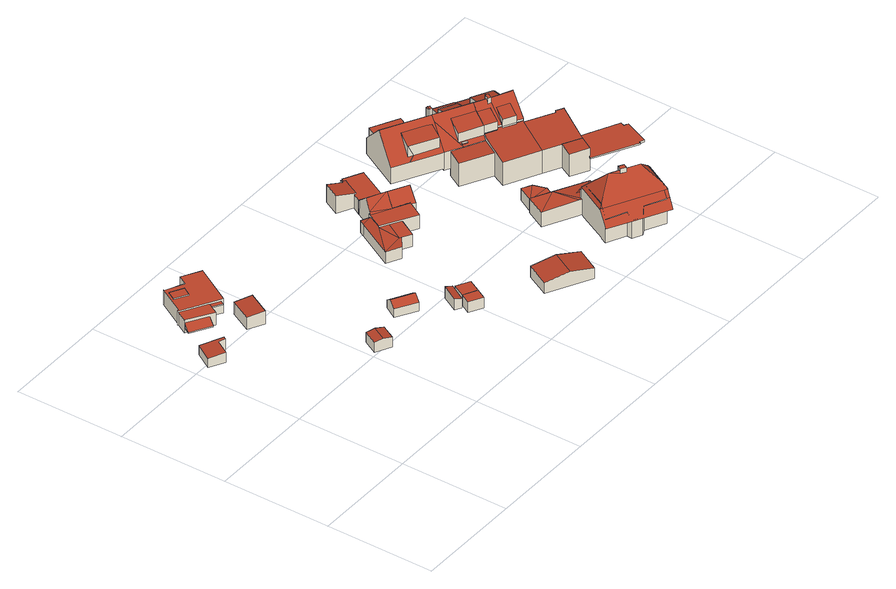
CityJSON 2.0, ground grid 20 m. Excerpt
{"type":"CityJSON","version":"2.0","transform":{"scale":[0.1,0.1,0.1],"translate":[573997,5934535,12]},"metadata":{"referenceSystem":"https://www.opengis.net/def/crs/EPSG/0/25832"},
"CityObjects":{
"building1":{"type":"Building","attributes":{"Grundfläche 2D":"12.012393","Grundhöhe NN":"14.081"},"geometry":[{"type":"Solid","lod":"3","boundaries":[[[[0,1,2,3,4,5,6]],[[3,2,7,8]],[[4,3,8,9]],[[5,4,9,10]],[[6,5,10,11]],[[0,6,11,12]],[[2,1,0,12,13,7]],[[13,12,11,10,9,8,7]]]],"semantics":{"surfaces":[{"type":"RoofSurface"},{"type":"WallSurface"},{"type":"GroundSurface"}],"values":[[0,1,1,1,1,1,1,2]]}}]},
"building2":{"type":"Building","attributes":{"Grundfläche 2D":"66.353550","Grundhöhe NN":"14.022"},"children":["building2-1","building2-2","building2-3"],"geometry":[{"type":"Solid","lod":"3","boundaries":[[[[14,15,16,17,18,19,20,21,22,23,24]],[[25,26,27,28,29,30]],[[28,27,31,32]],[[28,32,33,34,30,29]],[[35,26,25,30,34,36]],[[14,24,37,38]],[[39,16,15,14,38,40]],[[17,16,39,41]],[[18,17,41,42]],[[19,18,42,43]],[[35,36,44,45,22,21,20,19,43,31,27,26]],[[23,22,45,46]],[[24,23,46,37]],[[37,46,45,44,36,34,33,32,31,43,42,41,39,40,38]]]],"semantics":{"surfaces":[{"type":"RoofSurface"},{"type":"WallSurface"},{"type":"GroundSurface"}],"values":[[0,0,1,1,1,1,1,1,1,1,1,1,1,2]]}}]},
"building2-1":{"type":"BuildingInstallation","parents":["building2"],"geometry":[{"type":"MultiSurface","lod":"3","boundaries":[[[47,48,49,50]],[[50,49,51,52]],[[52,53,47,50]],[[53,54,48,47]],[[49,48,54,51]]],"semantics":{"surfaces":[{"type":"RoofSurface"},{"type":"WallSurface"}],"values":[0,1,1,1,1]}}]},
"building2-2":{"type":"BuildingInstallation","parents":["building2"],"geometry":[{"type":"MultiSurface","lod":"3","boundaries":[[[55,26,25,56]],[[57,35,26,55]],[[58,59,56,25]],[[59,57,55,56]],[[35,58,25,26]],[[35,57,59,58]]],"semantics":{"surfaces":[{"type":"RoofSurface"},{"type":"WallSurface"},{"type":"OuterCeilingSurface"}],"values":[0,1,1,1,1,2]}}]},
"building2-3":{"type":"BuildingInstallation","parents":["building2"],"geometry":[{"type":"MultiSurface","lod":"3","boundaries":[[[60,61,62,63]],[[64,65,63,62]],[[65,66,60,63]],[[66,67,61,60]],[[67,64,62,61]],[[67,66,65,64]]],"semantics":{"surfaces":[{"type":"RoofSurface"},{"type":"WallSurface"},{"type":"OuterCeilingSurface"}],"values":[0,1,1,1,1,2]}}]},
"building3":{"type":"Building","attributes":{"Grundfläche 2D":"9.233924","Grundhöhe NN":"14.309"},"geometry":[{"type":"Solid","lod":"3","boundaries":[[[[68,69,70,71]],[[72,68,71,73]],[[73,71,70,74,75]],[[72,73,75,76]],[[69,68,72,76,77]],[[70,69,77,74]],[[75,74,77,76]]]],"semantics":{"surfaces":[{"type":"RoofSurface"},{"type":"WallSurface"},{"type":"GroundSurface"}],"values":[[0,0,1,1,1,1,2]]}}]},
"building4":{"type":"Building","attributes":{"Grundfläche 2D":"14.308230","Grundhöhe NN":"14.022"},"geometry":[{"type":"Solid","lod":"3","boundaries":[[[[78,79,80,81]],[[82,83,81,80]],[[83,84,78,81]],[[84,85,79,78]],[[85,82,80,79]],[[85,84,83,82]]]],"semantics":{"surfaces":[{"type":"RoofSurface"},{"type":"WallSurface"},{"type":"GroundSurface"}],"values":[[0,1,1,1,1,2]]}}]},
"building5":{"type":"Building","attributes":{"Grundfläche 2D":"12.268278","Grundhöhe NN":"14.025"},"geometry":[{"type":"Solid","lod":"3","boundaries":[[[[86,87,88,89]],[[90,87,86,91]],[[89,88,92,93]],[[91,86,89,93,94]],[[90,91,94,95]],[[92,88,87,90,95]],[[93,92,95,94]]]],"semantics":{"surfaces":[{"type":"RoofSurface"},{"type":"WallSurface"},{"type":"GroundSurface"}],"values":[[0,0,1,1,1,1,2]]}}]},
"building6":{"type":"Building","attributes":{"Grundfläche 2D":"4.742850","Grundhöhe NN":"14.105"},"geometry":[{"type":"Solid","lod":"3","boundaries":[[[[96,97,98,99]],[[100,101,99,98]],[[101,102,96,99]],[[102,103,97,96]],[[103,100,98,97]],[[103,102,101,100]]]],"semantics":{"surfaces":[{"type":"RoofSurface"},{"type":"WallSurface"},{"type":"GroundSurface"}],"values":[[0,1,1,1,1,2]]}}]},
"building7":{"type":"Building","attributes":{"Grundfläche 2D":"5.697246","Grundhöhe NN":"14.117"},"geometry":[{"type":"Solid","lod":"3","boundaries":[[[[104,105,106,107]],[[108,109,107,106]],[[109,110,104,107]],[[110,111,105,104]],[[111,108,106,105]],[[111,110,109,108]]]],"semantics":{"surfaces":[{"type":"RoofSurface"},{"type":"WallSurface"},{"type":"GroundSurface"}],"values":[[0,1,1,1,1,2]]}}]},
"building8":{"type":"Building","attributes":{"Grundfläche 2D":"7.141970","Grundhöhe NN":"14.073"},"geometry":[{"type":"Solid","lod":"3","boundaries":[[[[106,112,113,107]],[[114,109,107,113]],[[109,108,106,107]],[[108,115,112,106]],[[115,114,113,112]],[[115,108,109,114]]]],"semantics":{"surfaces":[{"type":"RoofSurface"},{"type":"WallSurface"},{"type":"GroundSurface"}],"values":[[0,1,1,1,1,2]]}}]},
"building9":{"type":"Building","attributes":{"Grundfläche 2D":"42.082080","Grundhöhe NN":"13.724"},"geometry":[{"type":"Solid","lod":"3","boundaries":[[[[116,117,118,119]],[[120,117,116,121]],[[119,118,122,123]],[[121,116,119,123,124]],[[120,121,124,125]],[[122,118,117,120,125]],[[124,123,122,125]]]],"semantics":{"surfaces":[{"type":"RoofSurface"},{"type":"WallSurface"},{"type":"GroundSurface"}],"values":[[0,0,1,1,1,1,2]]}}]},
"building10":{"type":"Building","attributes":{"Grundfläche 2D":"73.653320","Grundhöhe NN":"13.858"},"geometry":[{"type":"Solid","lod":"3","boundaries":[[[[126,127,128]],[[129,127,126]],[[130,128,131]],[[132,128,130]],[[126,128,132]],[[133,134,135,127,129,136,137,138]],[[139,140,141,142]],[[143,144,145,140]],[[146,140,139]],[[143,140,146]],[[147,143,146,148]],[[147,148,149]],[[128,127,150,151,131]],[[130,131,151,152]],[[129,126,132,130,152,153,136]],[[135,154,150,127]],[[137,136,153,155]],[[146,138,137,155,156,148]],[[142,157,158,133,138,146,139]],[[135,134,133,158,159,154]],[[160,141,140,145,161]],[[142,141,160,157]],[[149,148,156,162]],[[147,149,162,163]],[[143,147,163,164]],[[145,144,165,161]],[[144,143,164,165]],[[152,151,150,154,159,158,157,160,161,165,164,163,162,156,155,153]]]],"semantics":{"surfaces":[{"type":"RoofSurface"},{"type":"WallSurface"},{"type":"GroundSurface"}],"values":[[0,0,0,0,0,0,0,0,0,0,0,0,1,1,1,1,1,1,1,1,1,1,1,1,1,1,1,2]]}}]},
"building11":{"type":"Building","attributes":{"Grundfläche 2D":"34.516701","Grundhöhe NN":"13.971"},"geometry":[{"type":"Solid","lod":"3","boundaries":[[[[166,167,168,169,170,171,172,173]],[[174,175,176,177,178,179,180,181,182,183,184]],[[173,172,185,186]],[[166,173,186,187]],[[181,168,167,166,187,188,182]],[[169,168,181,180,170]],[[170,180,179,171]],[[171,179,189,185,172]],[[179,178,190,189]],[[177,176,191,192]],[[183,182,188,193]],[[194,174,184,183,193,195]],[[175,174,194,196]],[[176,175,196,191]],[[178,177,192,190]],[[192,191,196,194,195,193,188,187,186,185,189,190]]]],"semantics":{"surfaces":[{"type":"RoofSurface"},{"type":"WallSurface"},{"type":"GroundSurface"}],"values":[[0,0,1,1,1,1,1,1,1,1,1,1,1,1,1,2]]}}]},
"building12":{"type":"Building","attributes":{"Grundfläche 2D":"16.593232","Grundhöhe NN":"13.925"},"geometry":[{"type":"Solid","lod":"3","boundaries":[[[[197,198,128,199,200,201]],[[202,128,198,203]],[[200,199,150,154]],[[201,200,154,159]],[[197,201,159,204]],[[203,198,197,204,205]],[[202,203,205,151]],[[150,199,128,202,151]],[[205,204,159,154,150,151]]]],"semantics":{"surfaces":[{"type":"RoofSurface"},{"type":"WallSurface"},{"type":"GroundSurface"}],"values":[[0,0,1,1,1,1,1,1,2]]}}]},
"building13":{"type":"Building","attributes":{"Grundfläche 2D":"53.488132","Grundhöhe NN":"13.594"},"geometry":[{"type":"Solid","lod":"3","boundaries":[[[[206,207,208]],[[209,207,206]],[[210,207,209]],[[211,212,213]],[[214,215,211]],[[215,216,211]],[[216,212,211]],[[217,218,216]],[[218,212,216]],[[206,208,219,220]],[[209,206,220,221]],[[210,209,221,222]],[[207,210,222,223]],[[211,213,224,225]],[[214,211,225,226]],[[215,214,226,227]],[[207,223,228,217,216,215,227,219,208]],[[218,217,228,229]],[[213,212,218,229,230,224]],[[226,225,224,230,229,228,223,222,221,220,219,227]]]],"semantics":{"surfaces":[{"type":"RoofSurface"},{"type":"WallSurface"},{"type":"GroundSurface"}],"values":[[0,0,0,0,0,0,0,0,0,1,1,1,1,1,1,1,1,1,1,2]]}}]},
"building14":{"type":"Building","attributes":{"Grundfläche 2D":"95.822888","Grundhöhe NN":"13.565"},"children":["building14-1"],"geometry":[{"type":"Solid","lod":"3","boundaries":[[[[231,232,233,234,235]],[[236,237,238,239,240,241,242,243,244,233,232,231]],[[241,240,239,238,245,246,247,248]],[[244,234,233]],[[243,242,249,250,244]],[[251,252,253,254,231,235,234,244,250,249,255,256],[257,258,257,250]],[[257,258,257,250]],[[256,255,259,260,261,252,251]],[[231,254,253,237,236]],[[262,263,264,265]],[[266,262,265,267]],[[268,269,270,271,272,273,274,256,258,257,250,243,275,276,240,266,267,277]],[[278,256,274,279]],[[280,278,279,225]],[[281,282,283,284,285,239,286,287,236,254,288,251,289,280,225,224]],[[290,285,284,291]],[[292,290,291,293]],[[263,292,293,264]],[[293,291,284,283,282,281,224,225,279,274,273,272,271,270,269,268,277,267,265,264]],[[292,263,262,266,240,241,248,247,246,245,238,239,285,290]],[[239,238,237,236,287,286]],[[241,240,276,275,243,242]],[[250,249,242,243]],[[257,258,256,255,249,250]],[[251,252,261,260,259,255,256,278,280,289]],[[252,251,288,254,253]],[[253,254,236,237]]]],"semantics":{"surfaces":[{"type":"RoofSurface"},{"type":"WallSurface"},{"type":"GroundSurface"}],"values":[[0,0,0,0,0,0,0,0,0,1,1,1,1,1,1,1,1,1,2,0,0,0,0,0,0,0,0]]}}]},
"building14-1":{"type":"BuildingInstallation","parents":["building14"],"geometry":[{"type":"MultiSurface","lod":"3","boundaries":[[[294,295,296,297,298,299]],[[235,300,296,295,301]],[[302,297,296,300,232]],[[234,299,298,297,302,233]],[[294,299,234,303]],[[301,295,294,303]]],"semantics":{"surfaces":[{"type":"RoofSurface"},{"type":"WallSurface"}],"values":[0,1,1,1,1,1]}}]},
"building15":{"type":"Building","attributes":{"Grundfläche 2D":"93.434913","Grundhöhe NN":"13.809"},"children":["building15-1","building15-2","building15-3"],"geometry":[{"type":"Solid","lod":"3","boundaries":[[[[304,305,306,307,308]],[[309,310,311,312,313,314,315],[316,317,304,308,307,318,316,311]],[[319,320,309,315,321,322,323,324,325,326,327]],[[325,324,328]],[[329,330,328,331,332,327]],[[318,307,306]],[[305,304,317]],[[305,317,316]],[[306,305,316,318]],[[327,332,333,334,319]],[[331,328,324,335,336]],[[332,331,336,333]],[[320,319,334,337]],[[310,309,320,337,338]],[[339,340,313,312,311,310,338,341]],[[323,322,321,315,314,313,340,342]],[[324,323,342,335]],[[330,325,328]],[[325,330,329,326]],[[329,327,326]],[[342,340,339,341,338,337,334,333,336,335]]]],"semantics":{"surfaces":[{"type":"RoofSurface"},{"type":"WallSurface"},{"type":"GroundSurface"}],"values":[[0,0,0,0,0,1,1,1,1,1,1,1,1,1,1,1,1,1,1,1,2]]}}]},
"building15-1":{"type":"BuildingInstallation","parents":["building15"],"geometry":[{"type":"MultiSurface","lod":"3","boundaries":[[[343,344,345,346]],[[343,346,347,348]],[[346,345,349,347]],[[344,343,348,350]],[[345,344,350,349]]],"semantics":{"surfaces":[{"type":"RoofSurface"},{"type":"WallSurface"}],"values":[0,1,1,1,1]}}]},
"building15-2":{"type":"BuildingInstallation","parents":["building15"],"geometry":[{"type":"MultiSurface","lod":"3","boundaries":[[[351,352,353,354]],[[321,322,354,353]],[[322,355,351,354]],[[352,351,355,356]],[[356,321,353,352]]],"semantics":{"surfaces":[{"type":"RoofSurface"},{"type":"WallSurface"}],"values":[0,1,1,1,1]}}]},
"building15-3":{"type":"BuildingInstallation","parents":["building15"],"geometry":[{"type":"MultiSurface","lod":"3","boundaries":[[[357,358,359,360]],[[360,359,361,362]],[[362,363,357,360]],[[363,364,358,357]],[[359,358,364,361]]],"semantics":{"surfaces":[{"type":"RoofSurface"},{"type":"WallSurface"}],"values":[0,1,1,1,1]}}]},
"building16":{"type":"Building","attributes":{"Grundfläche 2D":"73.148358","Grundhöhe NN":"13.524"},"children":["building16-1","building16-2","building16-3"],"geometry":[{"type":"MultiSurface","lod":"3","boundaries":[[[365,366,367,368]],[[369,370,371,372,373]],[[374,314,313]],[[375,376,377,378,374],[379,380,381,382,383,384]],[[373,385,386,315,314,378,370,369]],[[374,378,314]],[[387,388,389,321,315,386,390,391]],[[390,392,393,394,323,388,387,391]],[[395,396,365,368]],[[396,394,393,366,365]],[[367,366,393,392]],[[392,395,368,367]],[[373,372,376]],[[371,370,378]],[[378,377,376,372,371]],[[375,374,313,397,398]],[[385,373,376,375,398,399,400,401,395,392,390,386]],[[396,395,401,402]],[[394,396,402,403]],[[323,394,403,404]],[[313,314,315,321,389,388,323,404,397]],[[400,399,398,397,404,403,402,401]]],"semantics":{"surfaces":[{"type":"RoofSurface"},{"type":"WallSurface"},{"type":"GroundSurface"}],"values":[0,0,0,0,0,0,0,0,1,1,1,1,1,1,1,1,1,1,1,1,1,2]}}]},
"building16-1":{"type":"BuildingInstallation","parents":["building16"],"geometry":[{"type":"MultiSurface","lod":"3","boundaries":[[[405,384,382,406]],[[406,382,381]],[[379,405,406,381,380]],[[384,405,379]],[[382,384,383]]],"semantics":{"surfaces":[{"type":"RoofSurface"},{"type":"WallSurface"}],"values":[0,1,1,1,1]}}]},
"building16-2":{"type":"BuildingInstallation","parents":["building16"],"geometry":[{"type":"MultiSurface","lod":"3","boundaries":[[[407,408,409,410,411,412,413,414,415]],[[416,387,417,408,407,415]],[[410,418,391,419,413,412,411]],[[415,414,413,419,393,416]]],"semantics":{"surfaces":[{"type":"RoofSurface"},{"type":"WallSurface"}],"values":[0,1,1,1]}}]},
"building16-3":{"type":"BuildingInstallation","parents":["building16"],"geometry":[{"type":"MultiSurface","lod":"3","boundaries":[[[354,353,420,421,422]],[[420,353,321,423]],[[424,422,421,420,423,425]],[[354,422,424,389]],[[353,354,389,321]]],"semantics":{"surfaces":[{"type":"RoofSurface"},{"type":"WallSurface"}],"values":[0,1,1,1,1]}}]},
"building17":{"type":"Building","attributes":{"Grundfläche 2D":"122.620163","Grundhöhe NN":"12.146"},"children":["building17-1"],"geometry":[{"type":"Solid","lod":"3","boundaries":[[[[426,427,428,429,430,431,432,433,434,435,436,437,438]],[[439,440,431,430,441,442,443,444]],[[445,446,447,448,449,450]],[[451,452,453,454]],[[451,442,441,452]],[[452,441,455,456,453]],[[457,454,453,456,458,459]],[[460,442,451,454,457,459,458,461,462]],[[433,432,463,464]],[[434,433,464,465]],[[435,434,465,466]],[[436,435,466,467]],[[437,436,467,468]],[[438,437,468,469]],[[426,438,469,470]],[[446,471,472,429,428,427,426,470,473,448,447]],[[430,429,472,474]],[[432,431,475,463]],[[430,474,455,441]],[[461,462,460,442,460,462]],[[443,442,460,462,461,476,444]],[[439,444,476,477]],[[440,439,477,478]],[[440,478,475,431]],[[450,449,448,473,479]],[[445,450,479,480]],[[446,445,480,471]],[[466,465,464,463,475,478,477,476,461,458,456,455,474,472,471,480,479,473,470,469,468,467]]]],"semantics":{"surfaces":[{"type":"RoofSurface"},{"type":"WallSurface"},{"type":"GroundSurface"}],"values":[[0,0,0,0,1,1,1,1,1,1,1,1,1,1,1,1,1,1,1,1,1,1,1,1,1,1,1,2]]}}]},
"building17-1":{"type":"BuildingInstallation","parents":["building17"],"geometry":[{"type":"MultiSurface","lod":"3","boundaries":[[[481,482,483,460,457,484,485,486,487,488,489,490]],[[483,491,462,460]],[[460,462,459,457]],[[457,459,492,484]],[[485,484,492,493]],[[486,485,493,494]],[[487,486,494,495]],[[488,487,495,496]],[[489,488,496,497]],[[481,490,489,497,498]],[[499,482,481,498,500]],[[482,499,500,491,483]],[[462,491,500,498,497,496,495,494,493,492,459]]],"semantics":{"surfaces":[{"type":"RoofSurface"},{"type":"WallSurface"},{"type":"OuterCeilingSurface"}],"values":[0,1,1,1,1,1,1,1,1,1,1,1,2]}}]},
"building18":{"type":"Building","attributes":{"Grundfläche 2D":"72.725205","Grundhöhe NN":"13.483"},"children":["building18-1","building18-2","building18-3"],"geometry":[{"type":"Solid","lod":"3","boundaries":[[[[501,502,503,504,505,506,507,508,509,510,511]],[[512,513,390,514,515,516,517,518,519,520,521,522,523]],[[524,505,504,525,514,390,386,526,527,506]],[[506,527,528,520,519,529,507]],[[505,524,506]],[[530,531,532,533,528,527,534]],[[535,536,537,538,534,527,526,386]],[[501,511,516,515,514,525,504,503,502]],[[518,517,510,509,508,507,529,519]],[[517,516,511,510]],[[399,539,536,535,386,390,513,512,523,401,400]],[[537,536,539,540]],[[538,537,540,541]],[[534,538,541,542]],[[530,534,542,543]],[[531,530,543,544]],[[532,531,544,545]],[[533,532,545,546]],[[547,522,521,520,528,533,546,548]],[[523,522,547,401]],[[539,399,400,401,547,548,546,545,544,543,542,541,540]]]],"semantics":{"surfaces":[{"type":"RoofSurface"},{"type":"WallSurface"},{"type":"GroundSurface"}],"values":[[0,0,0,0,0,0,0,1,1,1,1,1,1,1,1,1,1,1,1,1,2]]}}]},
"building18-1":{"type":"BuildingInstallation","parents":["building18"],"geometry":[{"type":"MultiSurface","lod":"3","boundaries":[[[372,549,550,551,535]],[[536,537,549,372]],[[538,550,549,537]],[[372,535,536]]],"semantics":{"surfaces":[{"type":"RoofSurface"},{"type":"WallSurface"}],"values":[0,1,1,1]}}]},
"building18-2":{"type":"BuildingInstallation","parents":["building18"],"geometry":[{"type":"MultiSurface","lod":"3","boundaries":[[[552,553,554,555,556,557]],[[555,554,558,526,559]],[[556,555,559,560]],[[557,556,560,527]],[[527,561,552,557]],[[561,524,558,554,553,552]]],"semantics":{"surfaces":[{"type":"RoofSurface"},{"type":"WallSurface"}],"values":[0,1,1,1,1,1]}}]},
"building18-3":{"type":"BuildingInstallation","parents":["building18"],"geometry":[{"type":"MultiSurface","lod":"3","boundaries":[[[562,563,564,565,566]],[[534,530,566,565]],[[530,531,562,566]],[[531,532,564,563,562]]],"semantics":{"surfaces":[{"type":"RoofSurface"},{"type":"WallSurface"}],"values":[0,1,1,1]}}]}
},
"vertices":[
[4,380,38],[5,379,39],[31,364,41],[46,390,41],[57,384,43],[60,389,43],[23,411,39],[31,364,21],[46,390,21],[57,384,21],[60,389,21],[23,411,21],[4,380,21],[5,379,21],
[131,516,48],[98,532,48],[98,533,48],[69,484,48],[68,485,48],[67,484,48],[68,483,48],[131,446,48],[135,444,48],[175,513,48],[141,533,48],[110,449,45],[114,456,45],[68,483,45],[56,463,45],[57,463,45],[102,435,45],[68,483,20],[56,463,20],[57,463,20],[102,435,20],[114,456,43],[114,456,20],[141,533,20],[131,516,20],[98,533,20],[98,532,20],[69,484,20],[68,485,20],[67,484,20],[131,446,20],[135,444,20],[175,513,20],
[110,493,50],[119,508,50],[96,521,50],[87,506,50],[96,521,48],[87,506,48],[110,493,48],[119,508,48],
[131,446,45],[127,439,45],[131,446,43],[110,449,43],[127,439,43],
[48,449,33],[84,427,33],[93,441,41],[57,463,41],[93,441,31],[57,463,31],[48,449,31],[84,427,31],
[201,182,45],[215,175,42],[229,201,42],[215,208,45],[187,189,42],[201,216,42],[229,201,23],[201,216,23],[187,189,23],[215,175,23],
[122,389,43],[150,374,45],[171,414,46],[143,429,43],[171,414,20],[143,429,20],[122,389,20],[150,374,20],
[326,210,45],[289,232,45],[282,220,36],[319,198,36],[296,244,35],[334,222,35],[282,220,20],[319,198,20],[334,222,20],[296,244,20],
[363,147,40],[381,178,40],[369,184,43],[352,153,43],[369,184,21],[352,153,21],[363,147,21],[381,178,21],
[359,132,42],[383,119,42],[393,137,42],[369,150,42],[393,137,21],[369,150,21],[359,132,21],[383,119,21],
[405,160,42],[381,173,42],[381,173,21],[405,160,21],
[513,46,46],[535,89,46],[496,110,38],[474,67,38],[574,68,38],[551,26,38],[496,110,17],[474,67,17],[551,26,17],[574,68,17],
[451,388,50],[483,368,46],[492,385,66],[449,386,46],[469,422,46],[503,404,46],[459,402,66],[494,323,46],[510,351,46],[511,353,46],[451,388,46],[450,389,46],[433,358,46],[449,349,43],[430,316,43],[450,305,43],[468,338,43],[389,314,42],[415,300,42],[433,314,43],[433,358,43],[427,383,42],[448,384,43],[432,393,42],[483,368,19],[503,404,19],[469,422,19],[451,388,19],[511,353,19],[450,389,19],[448,384,19],[468,338,19],[494,323,19],[510,351,19],[450,305,19],[433,314,19],[432,393,19],[427,383,19],[389,314,19],[415,300,19],
[448,452,55],[476,437,49],[479,435,49],[495,465,48],[497,468,48],[491,471,49],[489,468,49],[464,482,54],[503,404,47],[531,458,47],[497,476,47],[496,474,47],[493,476,47],[491,471,47],[497,468,47],[479,435,47],[476,437,47],[468,423,47],[469,422,47],[489,468,20],[464,482,20],[448,452,20],[476,437,20],[491,471,20],[493,476,20],[497,476,20],[496,474,20],[468,423,20],[503,404,20],[469,422,20],[531,458,20],
[517,347,45],[527,366,66],[483,368,47],[511,353,47],[510,351,45],[503,404,45],[537,386,45],[517,347,19],[537,386,19],
[675,207,39],[634,209,40],[667,191,39],[668,230,39],[651,240,39],[678,144,46],[672,142,46],[676,140,46],[708,128,46],[725,160,44],[667,191,44],[632,210,44],[613,173,44],[667,191,16],[675,207,16],[668,230,16],[651,240,16],[634,209,16],[676,140,16],[678,144,16],[708,128,16],[725,160,16],[632,210,16],[613,173,16],[672,142,16],
[682,93,114],[700,79,110],[708,79,114],[708,80,114],[699,84,114],[646,81,82],[639,79,76],[640,79,76],[643,77,76],[740,26,76],[744,24,76],[745,23,76],[743,31,84],[732,66,114],[635,69,62],[631,61,50],[672,39,50],[734,6,50],[775,80,76],[766,77,85],[673,134,76],[671,136,76],[669,136,76],[671,131,81],[774,81,76],[769,83,76],[767,78,83],[768,81,80],[784,99,50],[680,154,50],[674,141,69],[699,37,64],[689,31,51],[689,31,16],[699,37,16],[735,18,65],[735,18,16],[741,28,16],[742,30,16],[743,31,16],[766,77,16],[767,78,16],[768,81,16],[769,83,16],[742,30,82],[741,28,79],[740,26,16],[775,94,61],[775,94,16],[678,144,63],[672,133,16],[645,80,16],[644,79,16],[638,67,16],[638,67,62],[644,79,79],[645,80,81],[672,133,78],[676,140,69],[672,50,63],[672,50,16],[672,40,51],[672,40,16],
[710,83,119],[701,88,119],[697,81,119],[706,76,119],[708,79,119],[708,80,119],[697,81,110],[701,88,110],[706,76,110],[710,83,110],
[609,442,84],[595,418,77],[643,392,77],[656,416,84],[648,421,84],[584,467,94],[563,428,50],[592,412,50],[640,386,50],[644,384,50],[662,416,86],[665,423,94],[603,414,56],[595,418,56],[643,392,57],[618,500,49],[605,506,49],[669,430,85],[673,437,78],[687,462,49],[666,473,49],[664,468,55],[614,494,55],[617,498,51],[666,472,51],[614,494,51],[664,468,51],[676,491,50],[627,517,50],[627,517,18],[618,500,18],[666,473,18],[676,491,18],[605,506,18],[563,428,18],[640,386,18],[644,384,18],[592,412,18],[687,462,18],
[666,456,66],[661,447,76],[668,443,76],[673,452,66],[673,452,65],[666,456,65],[668,443,75],[661,447,75],
[670,438,99],[667,432,99],[669,430,99],[673,437,99],[670,438,78],[667,432,85],
[615,484,65],[609,474,77],[621,467,77],[627,478,65],[621,467,76],[627,478,64],[615,484,64],[609,474,76],
[725,467,49],[711,441,58],[747,422,58],[760,448,49],[722,381,84],[685,401,84],[672,376,74],[711,355,75],[724,380,84],[674,368,50],[709,350,50],[711,355,56],[682,371,56],[672,376,56],[676,373,55],[681,370,55],[685,368,55],[684,366,52],[677,369,52],[675,371,52],[726,382,87],[729,389,94],[706,439,57],[682,453,57],[673,437,77],[745,418,57],[736,423,57],[747,422,54],[711,441,55],[714,447,49],[760,448,31],[725,467,31],[644,384,15],[709,350,15],[745,418,15],[747,422,15],[760,448,15],[725,467,15],[714,447,15],[687,462,15],
[676,373,52],[685,368,52],
[701,430,76],[696,421,81],[699,419,81],[726,405,81],[735,421,73],[736,423,72],[738,426,70],[711,441,70],[708,442,70],[708,442,55],[701,430,69],[735,421,60],[738,426,55],
[673,428,99],[676,434,99],[677,435,99],[673,428,85],[677,435,77],[676,434,78],
[711,355,58],[709,350,57],[708,350,57],[681,297,46],[742,265,46],[773,323,58],[775,325,59],[763,331,59],[762,329,58],[741,341,58],[743,343,59],[734,348,59],[732,344,58],[825,299,59],[823,296,58],[773,249,46],[805,232,46],[814,247,49],[838,292,59],[639,351,46],[694,322,46],[708,350,49],[709,350,49],[683,364,49],[654,379,49],[805,232,47],[773,249,47],[761,225,45],[793,209,45],[773,249,1],[761,225,1],[793,209,30],[793,209,1],[793,209,27],[805,232,35],[805,232,1],[805,232,27],[775,325,1],[763,331,1],[762,329,1],[741,341,1],[743,343,1],[734,348,1],[732,344,1],[711,355,1],[694,322,1],[681,297,1],[709,350,1],[742,265,1],[773,323,1],[838,292,1],[825,299,1],[823,296,1],[654,379,1],[639,351,1],
[879,205,38],[881,212,39],[814,247,38],[792,209,30],[789,205,29],[866,164,30],[866,166,31],[875,162,31],[887,202,38],[883,204,38],[814,247,27],[792,209,27],[789,205,27],[866,164,27],[866,166,27],[875,162,27],[887,202,27],[879,205,27],[881,212,38],[881,212,27],
[758,415,74],[756,412,75],[749,399,80],[746,393,82],[751,390,82],[773,379,82],[782,374,81],[793,394,75],[793,395,75],[794,397,74],[758,416,74],[755,437,51],[747,422,56],[756,412,57],[758,415,56],[758,416,56],[794,397,57],[793,395,57],[793,394,57],[808,386,57],[817,404,52],[823,414,48],[760,448,48],[753,381,90],[749,399,74],[749,378,94],[754,375,94],[791,356,95],[786,382,72],[741,341,61],[762,329,61],[763,331,63],[775,325,63],[743,343,63],[724,379,84],[711,355,59],[732,344,59],[734,348,63],[711,355,15],[732,344,15],[734,348,15],[743,343,15],[741,341,15],[762,329,15],[763,331,15],[775,325,15],[823,414,15],[791,356,15],
[732,344,75],[745,368,84],[738,371,84],
[756,379,99],[753,381,99],[751,382,99],[746,372,99],[751,370,99],[754,375,99],[751,382,90],[746,372,88],[751,370,89],[756,379,90],
[762,329,75],[763,331,76],[774,350,83],[753,362,83],[741,341,75]
]}
